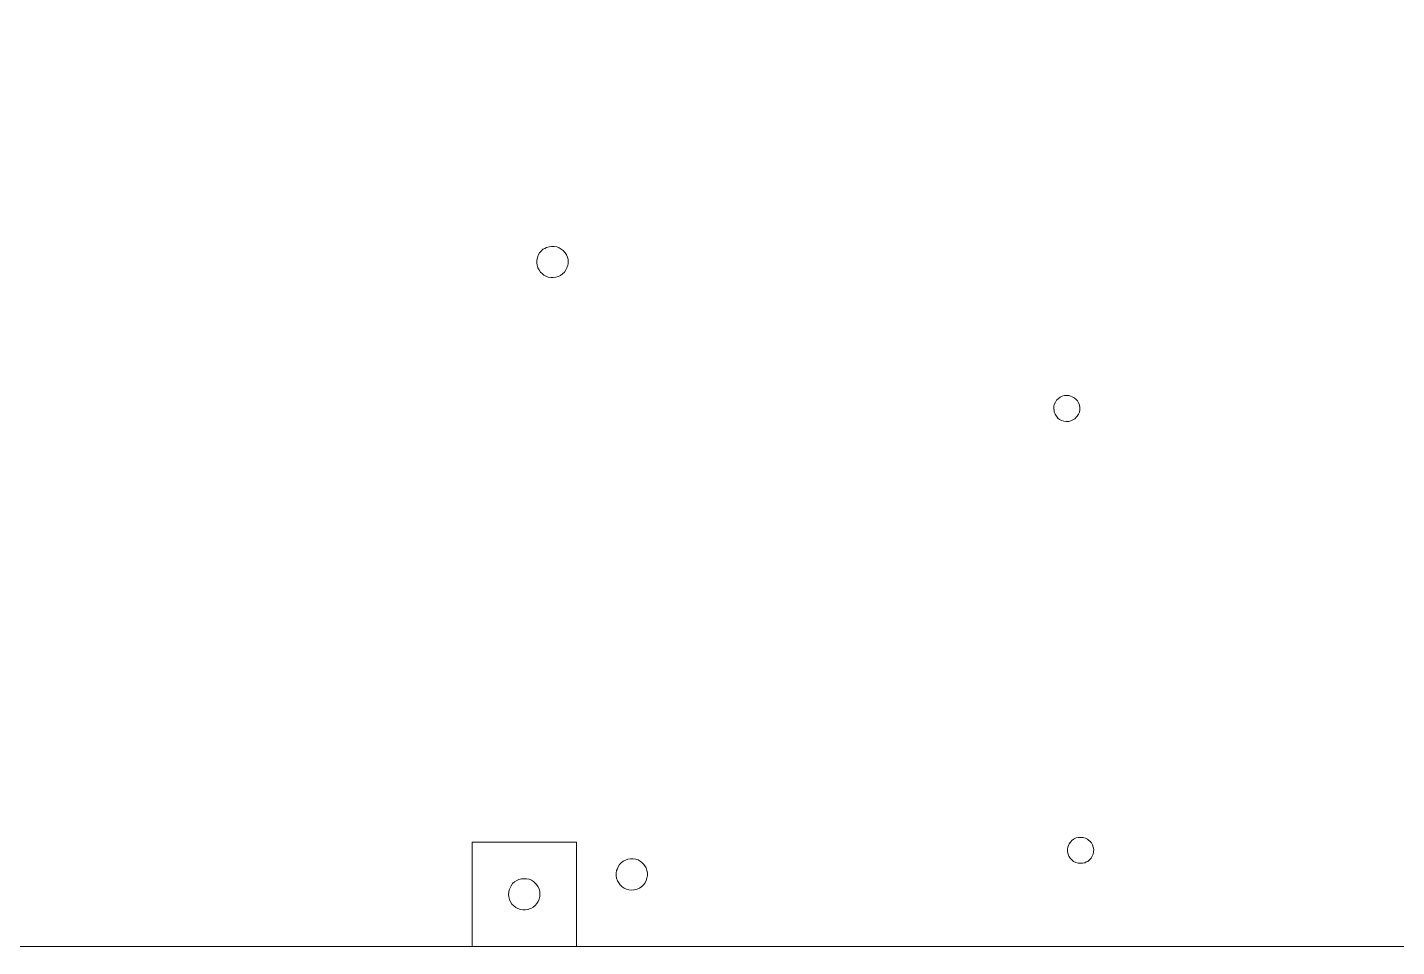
# Model space of a CAD drawing. Header units: millimetres. Extents: x -38 to 1265, y -860 to -429.
# Drawn here: x 167 to 298, y -747.5 to -659.5 of the extents above; entities that cross this region are included whole.
import ezdxf

# ---------------------------------------------------------------- set-up
doc = ezdxf.new("R2010")
doc.units = ezdxf.units.MM
doc.header["$MEASUREMENT"] = 0
doc.layers.add('layer 1', color=7, linetype='Continuous')

msp = doc.modelspace()

# ---------------------------------------------------------------- linework, layer by layer
at = {"layer": 'layer 1', "color": 250, "lineweight": 9}
for points, knots in [([(405.2625, -517.4875), (405.2625, -517.4875), (51.2625, -517.4875), (51.2625, -517.4875), (51.2625, -517.4875), (51.2625, -747.4875), (51.2625, -747.4875), (51.2625, -747.4875), (405.2625, -747.4875), (405.2625, -747.4875), (405.2625, -747.4875), (405.2625, -517.4875), (405.2625, -517.4875)], [0, 0, 0, 0, 0.25, 0.25, 0.25, 0.5, 0.5, 0.5, 0.75, 0.75, 0.75, 1, 1, 1, 1]), ([(218.7375, -681.9875), (218.7375, -681.9875), (218.7375, -681.7375), (218.7375, -681.7375), (218.7375, -681.7375), (218.6875, -681.5125), (218.6875, -681.5125), (218.6875, -681.5125), (218.5875, -681.2875), (218.5875, -681.2875), (218.5875, -681.2875), (218.4625, -681.0875), (218.4625, -681.0875), (218.4625, -681.0875), (218.2875, -680.8875), (218.2875, -680.8875), (218.2875, -680.8875), (218.0875, -680.7375), (218.0875, -680.7375), (218.0875, -680.7375), (217.8875, -680.6125), (217.8875, -680.6125), (217.8875, -680.6125), (217.6625, -680.5375), (217.6625, -680.5375), (217.6625, -680.5375), (217.4125, -680.4875), (217.4125, -680.4875), (217.4125, -680.4875), (217.1625, -680.4875), (217.1625, -680.4875), (217.1625, -680.4875), (216.9375, -680.5125), (216.9375, -680.5125), (216.9375, -680.5125), (216.6875, -680.5875), (216.6875, -680.5875), (216.6875, -680.5875), (216.5125, -680.6875), (216.5125, -680.6875), (216.5125, -680.6875), (216.3375, -680.7625), (216.3375, -680.7625), (216.3375, -680.7625), (216.1625, -680.9375), (216.1625, -680.9375), (216.1625, -680.9375), (216.0125, -681.1125), (216.0125, -681.1125), (216.0125, -681.1125), (215.8875, -681.3375), (215.8875, -681.3375), (215.8875, -681.3375), (215.8125, -681.5625), (215.8125, -681.5625), (215.8125, -681.5625), (215.7625, -681.8125), (215.7625, -681.8125), (215.7625, -681.8125), (215.7625, -682.0625), (215.7625, -682.0625), (215.7625, -682.0625), (215.7875, -682.2875), (215.7875, -682.2875), (215.7875, -682.2875), (215.8625, -682.5375), (215.8625, -682.5375), (215.8625, -682.5375), (215.9625, -682.7375), (215.9625, -682.7375), (215.9625, -682.7375), (216.1125, -682.9375), (216.1125, -682.9375), (216.1125, -682.9375), (216.2875, -683.1125), (216.2875, -683.1125), (216.2875, -683.1125), (216.4375, -683.2375), (216.4375, -683.2375), (216.4375, -683.2375), (216.6125, -683.3375), (216.6125, -683.3375), (216.6125, -683.3375), (216.8375, -683.4125), (216.8375, -683.4125), (216.8375, -683.4125), (217.0875, -683.4625), (217.0875, -683.4625), (217.0875, -683.4625), (217.3125, -683.4625), (217.3125, -683.4625), (217.3125, -683.4625), (217.5625, -683.4375), (217.5625, -683.4375), (217.5625, -683.4375), (217.8125, -683.3625), (217.8125, -683.3625), (217.8125, -683.3625), (218.0125, -683.2625), (218.0125, -683.2625), (218.0125, -683.2625), (218.2125, -683.1125), (218.2125, -683.1125), (218.2125, -683.1125), (218.3875, -682.9375), (218.3875, -682.9375), (218.3875, -682.9375), (218.5375, -682.7375), (218.5375, -682.7375), (218.5375, -682.7375), (218.6375, -682.5375), (218.6375, -682.5375), (218.6375, -682.5375), (218.7125, -682.2875), (218.7125, -682.2875), (218.7125, -682.2875), (218.7375, -682.1375), (218.7375, -682.1375), (218.7375, -682.1375), (218.7375, -682.0125), (218.7375, -682.0125), (218.7375, -682.0125), (218.7375, -681.9875), (218.7375, -681.9875)], [0, 0, 0, 0, 0.02439024, 0.02439024, 0.02439024, 0.04878049, 0.04878049, 0.04878049, 0.07317073, 0.07317073, 0.07317073, 0.09756098, 0.09756098, 0.09756098, 0.12195122, 0.12195122, 0.12195122, 0.14634146, 0.14634146, 0.14634146, 0.17073171, 0.17073171, 0.17073171, 0.19512195, 0.19512195, 0.19512195, 0.2195122, 0.2195122, 0.2195122, 0.24390244, 0.24390244, 0.24390244, 0.26829268, 0.26829268, 0.26829268, 0.29268293, 0.29268293, 0.29268293, 0.31707317, 0.31707317, 0.31707317, 0.34146341, 0.34146341, 0.34146341, 0.36585366, 0.36585366, 0.36585366, 0.3902439, 0.3902439, 0.3902439, 0.41463415, 0.41463415, 0.41463415, 0.43902439, 0.43902439, 0.43902439, 0.46341463, 0.46341463, 0.46341463, 0.48780488, 0.48780488, 0.48780488, 0.51219512, 0.51219512, 0.51219512, 0.53658537, 0.53658537, 0.53658537, 0.56097561, 0.56097561, 0.56097561, 0.58536585, 0.58536585, 0.58536585, 0.6097561, 0.6097561, 0.6097561, 0.63414634, 0.63414634, 0.63414634, 0.65853659, 0.65853659, 0.65853659, 0.68292683, 0.68292683, 0.68292683, 0.70731707, 0.70731707, 0.70731707, 0.73170732, 0.73170732, 0.73170732, 0.75609756, 0.75609756, 0.75609756, 0.7804878, 0.7804878, 0.7804878, 0.80487805, 0.80487805, 0.80487805, 0.82926829, 0.82926829, 0.82926829, 0.85365854, 0.85365854, 0.85365854, 0.87804878, 0.87804878, 0.87804878, 0.90243902, 0.90243902, 0.90243902, 0.92682927, 0.92682927, 0.92682927, 0.95121951, 0.95121951, 0.95121951, 0.97560976, 0.97560976, 0.97560976, 1, 1, 1, 1]), ([(267.2375, -696.9875), (267.2375, -696.9875), (267.0375, -697.0875), (267.0375, -697.0875), (267.0375, -697.0875), (266.8375, -697.1875), (266.8375, -697.1875), (266.8375, -697.1875), (266.6375, -697.2375), (266.6375, -697.2375), (266.6375, -697.2375), (266.4125, -697.2375), (266.4125, -697.2375), (266.4125, -697.2375), (266.1875, -697.2125), (266.1875, -697.2125), (266.1875, -697.2125), (265.9625, -697.1375), (265.9625, -697.1375), (265.9625, -697.1375), (265.7625, -697.0375), (265.7625, -697.0375), (265.7625, -697.0375), (265.5875, -696.9125), (265.5875, -696.9125), (265.5875, -696.9125), (265.4625, -696.7375), (265.4625, -696.7375), (265.4625, -696.7375), (265.3375, -696.5375), (265.3375, -696.5375), (265.3375, -696.5375), (265.2625, -696.3375), (265.2625, -696.3375), (265.2625, -696.3375), (265.2375, -696.1875), (265.2375, -696.1875), (265.2375, -696.1875), (265.2125, -696.0375), (265.2125, -696.0375), (265.2125, -696.0375), (265.2125, -695.8125), (265.2125, -695.8125), (265.2125, -695.8125), (265.2625, -695.6125), (265.2625, -695.6125), (265.2625, -695.6125), (265.3625, -695.3875), (265.3625, -695.3875), (265.3625, -695.3875), (265.4875, -695.2125), (265.4875, -695.2125), (265.4875, -695.2125), (265.6375, -695.0625), (265.6375, -695.0625), (265.6375, -695.0625), (265.8125, -694.9125), (265.8125, -694.9125), (265.8125, -694.9125), (266.0125, -694.8125), (266.0125, -694.8125), (266.0125, -694.8125), (266.2375, -694.7625), (266.2375, -694.7625), (266.2375, -694.7625), (266.4625, -694.7375), (266.4625, -694.7375), (266.4625, -694.7375), (266.6875, -694.7625), (266.6875, -694.7625), (266.6875, -694.7625), (266.8125, -694.8125), (266.8125, -694.8125), (266.8125, -694.8125), (266.9625, -694.8625), (266.9625, -694.8625), (266.9625, -694.8625), (267.1625, -694.9625), (267.1625, -694.9625), (267.1625, -694.9625), (267.3375, -695.1125), (267.3375, -695.1125), (267.3375, -695.1125), (267.4875, -695.2625), (267.4875, -695.2625), (267.4875, -695.2625), (267.5875, -695.4625), (267.5875, -695.4625), (267.5875, -695.4625), (267.6625, -695.6625), (267.6625, -695.6625), (267.6625, -695.6625), (267.7125, -695.8875), (267.7125, -695.8875), (267.7125, -695.8875), (267.7125, -696.1125), (267.7125, -696.1125), (267.7125, -696.1125), (267.6625, -696.3375), (267.6625, -696.3375), (267.6625, -696.3375), (267.5875, -696.5375), (267.5875, -696.5375), (267.5875, -696.5375), (267.4625, -696.7375), (267.4625, -696.7375), (267.4625, -696.7375), (267.3625, -696.8375), (267.3625, -696.8375), (267.3625, -696.8375), (267.2625, -696.9625), (267.2625, -696.9625), (267.2625, -696.9625), (267.2375, -696.9875), (267.2375, -696.9875)], [0, 0, 0, 0, 0.02631579, 0.02631579, 0.02631579, 0.05263158, 0.05263158, 0.05263158, 0.07894737, 0.07894737, 0.07894737, 0.10526316, 0.10526316, 0.10526316, 0.13157895, 0.13157895, 0.13157895, 0.15789474, 0.15789474, 0.15789474, 0.18421053, 0.18421053, 0.18421053, 0.21052632, 0.21052632, 0.21052632, 0.23684211, 0.23684211, 0.23684211, 0.26315789, 0.26315789, 0.26315789, 0.28947368, 0.28947368, 0.28947368, 0.31578947, 0.31578947, 0.31578947, 0.34210526, 0.34210526, 0.34210526, 0.36842105, 0.36842105, 0.36842105, 0.39473684, 0.39473684, 0.39473684, 0.42105263, 0.42105263, 0.42105263, 0.44736842, 0.44736842, 0.44736842, 0.47368421, 0.47368421, 0.47368421, 0.5, 0.5, 0.5, 0.52631579, 0.52631579, 0.52631579, 0.55263158, 0.55263158, 0.55263158, 0.57894737, 0.57894737, 0.57894737, 0.60526316, 0.60526316, 0.60526316, 0.63157895, 0.63157895, 0.63157895, 0.65789474, 0.65789474, 0.65789474, 0.68421053, 0.68421053, 0.68421053, 0.71052632, 0.71052632, 0.71052632, 0.73684211, 0.73684211, 0.73684211, 0.76315789, 0.76315789, 0.76315789, 0.78947368, 0.78947368, 0.78947368, 0.81578947, 0.81578947, 0.81578947, 0.84210526, 0.84210526, 0.84210526, 0.86842105, 0.86842105, 0.86842105, 0.89473684, 0.89473684, 0.89473684, 0.92105263, 0.92105263, 0.92105263, 0.94736842, 0.94736842, 0.94736842, 0.97368421, 0.97368421, 0.97368421, 1, 1, 1, 1]), ([(266.5375, -738.2125), (266.5375, -738.2125), (266.5375, -738.4125), (266.5375, -738.4125), (266.5375, -738.4125), (266.5875, -738.6375), (266.5875, -738.6375), (266.5875, -738.6375), (266.6625, -738.8375), (266.6625, -738.8375), (266.6625, -738.8375), (266.7875, -739.0375), (266.7875, -739.0375), (266.7875, -739.0375), (266.9375, -739.1875), (266.9375, -739.1875), (266.9375, -739.1875), (267.1125, -739.3375), (267.1125, -739.3375), (267.1125, -739.3375), (267.3125, -739.4375), (267.3125, -739.4375), (267.3125, -739.4375), (267.5375, -739.4875), (267.5375, -739.4875), (267.5375, -739.4875), (267.7625, -739.5125), (267.7625, -739.5125), (267.7625, -739.5125), (267.9625, -739.5125), (267.9625, -739.5125), (267.9625, -739.5125), (268.1875, -739.4625), (268.1875, -739.4625), (268.1875, -739.4625), (268.3125, -739.3875), (268.3125, -739.3875), (268.3125, -739.3875), (268.4625, -739.3375), (268.4625, -739.3375), (268.4625, -739.3375), (268.6375, -739.1875), (268.6375, -739.1875), (268.6375, -739.1875), (268.7875, -739.0125), (268.7875, -739.0125), (268.7875, -739.0125), (268.8875, -738.8375), (268.8875, -738.8375), (268.8875, -738.8375), (268.9875, -738.6375), (268.9875, -738.6375), (268.9875, -738.6375), (269.0125, -738.4125), (269.0125, -738.4125), (269.0125, -738.4125), (269.0375, -738.1875), (269.0375, -738.1875), (269.0375, -738.1875), (268.9875, -737.9625), (268.9875, -737.9625), (268.9875, -737.9625), (268.9125, -737.7625), (268.9125, -737.7625), (268.9125, -737.7625), (268.8125, -737.5625), (268.8125, -737.5625), (268.8125, -737.5625), (268.6625, -737.3875), (268.6625, -737.3875), (268.6625, -737.3875), (268.5375, -737.2875), (268.5375, -737.2875), (268.5375, -737.2875), (268.4375, -737.2125), (268.4375, -737.2125), (268.4375, -737.2125), (268.2375, -737.1125), (268.2375, -737.1125), (268.2375, -737.1125), (268.0125, -737.0375), (268.0125, -737.0375), (268.0125, -737.0375), (267.7875, -737.0375), (267.7875, -737.0375), (267.7875, -737.0375), (267.5625, -737.0375), (267.5625, -737.0375), (267.5625, -737.0375), (267.3625, -737.0875), (267.3625, -737.0875), (267.3625, -737.0875), (267.1625, -737.1875), (267.1625, -737.1875), (267.1625, -737.1875), (266.9625, -737.3125), (266.9625, -737.3125), (266.9625, -737.3125), (266.8125, -737.4875), (266.8125, -737.4875), (266.8125, -737.4875), (266.6875, -737.6625), (266.6875, -737.6625), (266.6875, -737.6625), (266.5875, -737.8625), (266.5875, -737.8625), (266.5875, -737.8625), (266.5625, -737.9625), (266.5625, -737.9625), (266.5625, -737.9625), (266.5625, -738.0375), (266.5625, -738.0375), (266.5625, -738.0375), (266.5375, -738.0875), (266.5375, -738.0875), (266.5375, -738.0875), (266.5375, -738.1125), (266.5375, -738.1125), (266.5375, -738.1125), (266.5375, -738.1625), (266.5375, -738.1625), (266.5375, -738.1625), (266.5375, -738.2125), (266.5375, -738.2125)], [0, 0, 0, 0, 0.02439024, 0.02439024, 0.02439024, 0.04878049, 0.04878049, 0.04878049, 0.07317073, 0.07317073, 0.07317073, 0.09756098, 0.09756098, 0.09756098, 0.12195122, 0.12195122, 0.12195122, 0.14634146, 0.14634146, 0.14634146, 0.17073171, 0.17073171, 0.17073171, 0.19512195, 0.19512195, 0.19512195, 0.2195122, 0.2195122, 0.2195122, 0.24390244, 0.24390244, 0.24390244, 0.26829268, 0.26829268, 0.26829268, 0.29268293, 0.29268293, 0.29268293, 0.31707317, 0.31707317, 0.31707317, 0.34146341, 0.34146341, 0.34146341, 0.36585366, 0.36585366, 0.36585366, 0.3902439, 0.3902439, 0.3902439, 0.41463415, 0.41463415, 0.41463415, 0.43902439, 0.43902439, 0.43902439, 0.46341463, 0.46341463, 0.46341463, 0.48780488, 0.48780488, 0.48780488, 0.51219512, 0.51219512, 0.51219512, 0.53658537, 0.53658537, 0.53658537, 0.56097561, 0.56097561, 0.56097561, 0.58536585, 0.58536585, 0.58536585, 0.6097561, 0.6097561, 0.6097561, 0.63414634, 0.63414634, 0.63414634, 0.65853659, 0.65853659, 0.65853659, 0.68292683, 0.68292683, 0.68292683, 0.70731707, 0.70731707, 0.70731707, 0.73170732, 0.73170732, 0.73170732, 0.75609756, 0.75609756, 0.75609756, 0.7804878, 0.7804878, 0.7804878, 0.80487805, 0.80487805, 0.80487805, 0.82926829, 0.82926829, 0.82926829, 0.85365854, 0.85365854, 0.85365854, 0.87804878, 0.87804878, 0.87804878, 0.90243902, 0.90243902, 0.90243902, 0.92682927, 0.92682927, 0.92682927, 0.95121951, 0.95121951, 0.95121951, 0.97560976, 0.97560976, 0.97560976, 1, 1, 1, 1]), ([(225.0375, -742.0625), (225.0375, -742.0625), (224.8125, -742.0875), (224.8125, -742.0875), (224.8125, -742.0875), (224.5625, -742.0625), (224.5625, -742.0625), (224.5625, -742.0625), (224.3375, -741.9875), (224.3375, -741.9875), (224.3375, -741.9875), (224.1125, -741.8875), (224.1125, -741.8875), (224.1125, -741.8875), (223.9125, -741.7625), (223.9125, -741.7625), (223.9125, -741.7625), (223.7375, -741.5875), (223.7375, -741.5875), (223.7375, -741.5875), (223.5875, -741.3875), (223.5875, -741.3875), (223.5875, -741.3875), (223.4625, -741.1875), (223.4625, -741.1875), (223.4625, -741.1875), (223.3875, -740.9375), (223.3875, -740.9375), (223.3875, -740.9375), (223.3375, -740.7125), (223.3375, -740.7125), (223.3375, -740.7125), (223.3375, -740.4625), (223.3375, -740.4625), (223.3375, -740.4625), (223.3875, -740.2125), (223.3875, -740.2125), (223.3875, -740.2125), (223.4625, -740.0375), (223.4625, -740.0375), (223.4625, -740.0375), (223.5375, -739.8375), (223.5375, -739.8375), (223.5375, -739.8375), (223.6625, -739.6375), (223.6625, -739.6375), (223.6625, -739.6375), (223.8375, -739.4625), (223.8375, -739.4625), (223.8375, -739.4625), (224.0125, -739.3125), (224.0125, -739.3125), (224.0125, -739.3125), (224.2375, -739.2125), (224.2375, -739.2125), (224.2375, -739.2125), (224.4625, -739.1125), (224.4625, -739.1125), (224.4625, -739.1125), (224.7125, -739.0875), (224.7125, -739.0875), (224.7125, -739.0875), (224.9625, -739.0875), (224.9625, -739.0875), (224.9625, -739.0875), (225.1875, -739.1125), (225.1875, -739.1125), (225.1875, -739.1125), (225.4375, -739.1875), (225.4375, -739.1875), (225.4375, -739.1875), (225.6375, -739.3125), (225.6375, -739.3125), (225.6375, -739.3125), (225.8375, -739.4625), (225.8375, -739.4625), (225.8375, -739.4625), (225.9625, -739.6125), (225.9625, -739.6125), (225.9625, -739.6125), (226.0875, -739.7625), (226.0875, -739.7625), (226.0875, -739.7625), (226.2125, -739.9625), (226.2125, -739.9625), (226.2125, -739.9625), (226.2875, -740.2125), (226.2875, -740.2125), (226.2875, -740.2125), (226.3375, -740.4375), (226.3375, -740.4375), (226.3375, -740.4375), (226.3375, -740.6875), (226.3375, -740.6875), (226.3375, -740.6875), (226.2875, -740.9375), (226.2875, -740.9375), (226.2875, -740.9375), (226.2125, -741.1625), (226.2125, -741.1625), (226.2125, -741.1625), (226.1125, -741.3875), (226.1125, -741.3875), (226.1125, -741.3875), (225.9625, -741.5625), (225.9625, -741.5625), (225.9625, -741.5625), (225.7875, -741.7375), (225.7875, -741.7375), (225.7875, -741.7375), (225.5875, -741.8875), (225.5875, -741.8875), (225.5875, -741.8875), (225.3625, -741.9875), (225.3625, -741.9875), (225.3625, -741.9875), (225.2125, -742.0125), (225.2125, -742.0125), (225.2125, -742.0125), (225.0625, -742.0625), (225.0625, -742.0625), (225.0625, -742.0625), (225.0375, -742.0625), (225.0375, -742.0625)], [0, 0, 0, 0, 0.02439024, 0.02439024, 0.02439024, 0.04878049, 0.04878049, 0.04878049, 0.07317073, 0.07317073, 0.07317073, 0.09756098, 0.09756098, 0.09756098, 0.12195122, 0.12195122, 0.12195122, 0.14634146, 0.14634146, 0.14634146, 0.17073171, 0.17073171, 0.17073171, 0.19512195, 0.19512195, 0.19512195, 0.2195122, 0.2195122, 0.2195122, 0.24390244, 0.24390244, 0.24390244, 0.26829268, 0.26829268, 0.26829268, 0.29268293, 0.29268293, 0.29268293, 0.31707317, 0.31707317, 0.31707317, 0.34146341, 0.34146341, 0.34146341, 0.36585366, 0.36585366, 0.36585366, 0.3902439, 0.3902439, 0.3902439, 0.41463415, 0.41463415, 0.41463415, 0.43902439, 0.43902439, 0.43902439, 0.46341463, 0.46341463, 0.46341463, 0.48780488, 0.48780488, 0.48780488, 0.51219512, 0.51219512, 0.51219512, 0.53658537, 0.53658537, 0.53658537, 0.56097561, 0.56097561, 0.56097561, 0.58536585, 0.58536585, 0.58536585, 0.6097561, 0.6097561, 0.6097561, 0.63414634, 0.63414634, 0.63414634, 0.65853659, 0.65853659, 0.65853659, 0.68292683, 0.68292683, 0.68292683, 0.70731707, 0.70731707, 0.70731707, 0.73170732, 0.73170732, 0.73170732, 0.75609756, 0.75609756, 0.75609756, 0.7804878, 0.7804878, 0.7804878, 0.80487805, 0.80487805, 0.80487805, 0.82926829, 0.82926829, 0.82926829, 0.85365854, 0.85365854, 0.85365854, 0.87804878, 0.87804878, 0.87804878, 0.90243902, 0.90243902, 0.90243902, 0.92682927, 0.92682927, 0.92682927, 0.95121951, 0.95121951, 0.95121951, 0.97560976, 0.97560976, 0.97560976, 1, 1, 1, 1]), ([(214.8875, -743.9375), (214.8875, -743.9375), (214.6625, -743.9625), (214.6625, -743.9625), (214.6625, -743.9625), (214.4125, -743.9625), (214.4125, -743.9625), (214.4125, -743.9625), (214.1875, -743.9375), (214.1875, -743.9375), (214.1875, -743.9375), (213.9375, -743.8375), (213.9375, -743.8375), (213.9375, -743.8375), (213.7375, -743.7375), (213.7375, -743.7375), (213.7375, -743.7375), (213.5375, -743.5875), (213.5375, -743.5875), (213.5375, -743.5875), (213.3625, -743.4125), (213.3625, -743.4125), (213.3625, -743.4125), (213.2375, -743.1875), (213.2375, -743.1875), (213.2375, -743.1875), (213.1375, -742.9875), (213.1375, -742.9875), (213.1375, -742.9875), (213.0625, -742.7375), (213.0625, -742.7375), (213.0625, -742.7375), (213.0375, -742.4875), (213.0375, -742.4875), (213.0375, -742.4875), (213.0625, -742.2625), (213.0625, -742.2625), (213.0625, -742.2625), (213.1125, -742.0625), (213.1125, -742.0625), (213.1125, -742.0625), (213.1875, -741.8625), (213.1875, -741.8625), (213.1875, -741.8625), (213.2875, -741.6625), (213.2875, -741.6625), (213.2875, -741.6625), (213.4375, -741.4625), (213.4375, -741.4625), (213.4375, -741.4625), (213.6125, -741.2875), (213.6125, -741.2875), (213.6125, -741.2875), (213.8375, -741.1625), (213.8375, -741.1625), (213.8375, -741.1625), (214.0375, -741.0625), (214.0375, -741.0625), (214.0375, -741.0625), (214.2875, -740.9875), (214.2875, -740.9875), (214.2875, -740.9875), (214.5375, -740.9875), (214.5375, -740.9875), (214.5375, -740.9875), (214.7625, -740.9875), (214.7625, -740.9875), (214.7625, -740.9875), (215.0125, -741.0375), (215.0125, -741.0375), (215.0125, -741.0375), (215.2375, -741.1375), (215.2375, -741.1375), (215.2375, -741.1375), (215.4375, -741.2625), (215.4375, -741.2625), (215.4375, -741.2625), (215.5875, -741.4125), (215.5875, -741.4125), (215.5875, -741.4125), (215.7375, -741.5375), (215.7375, -741.5375), (215.7375, -741.5375), (215.8625, -741.7375), (215.8625, -741.7375), (215.8625, -741.7375), (215.9625, -741.9625), (215.9625, -741.9625), (215.9625, -741.9625), (216.0375, -742.2125), (216.0375, -742.2125), (216.0375, -742.2125), (216.0375, -742.4625), (216.0375, -742.4625), (216.0375, -742.4625), (216.0375, -742.6875), (216.0375, -742.6875), (216.0375, -742.6875), (215.9875, -742.9375), (215.9875, -742.9375), (215.9875, -742.9375), (215.8875, -743.1625), (215.8875, -743.1625), (215.8875, -743.1625), (215.7625, -743.3625), (215.7625, -743.3625), (215.7625, -743.3625), (215.5875, -743.5625), (215.5875, -743.5625), (215.5875, -743.5625), (215.4125, -743.7125), (215.4125, -743.7125), (215.4125, -743.7125), (215.1875, -743.8375), (215.1875, -743.8375), (215.1875, -743.8375), (215.0625, -743.8875), (215.0625, -743.8875), (215.0625, -743.8875), (214.9125, -743.9375), (214.9125, -743.9375), (214.9125, -743.9375), (214.8875, -743.9375), (214.8875, -743.9375)], [0, 0, 0, 0, 0.02439024, 0.02439024, 0.02439024, 0.04878049, 0.04878049, 0.04878049, 0.07317073, 0.07317073, 0.07317073, 0.09756098, 0.09756098, 0.09756098, 0.12195122, 0.12195122, 0.12195122, 0.14634146, 0.14634146, 0.14634146, 0.17073171, 0.17073171, 0.17073171, 0.19512195, 0.19512195, 0.19512195, 0.2195122, 0.2195122, 0.2195122, 0.24390244, 0.24390244, 0.24390244, 0.26829268, 0.26829268, 0.26829268, 0.29268293, 0.29268293, 0.29268293, 0.31707317, 0.31707317, 0.31707317, 0.34146341, 0.34146341, 0.34146341, 0.36585366, 0.36585366, 0.36585366, 0.3902439, 0.3902439, 0.3902439, 0.41463415, 0.41463415, 0.41463415, 0.43902439, 0.43902439, 0.43902439, 0.46341463, 0.46341463, 0.46341463, 0.48780488, 0.48780488, 0.48780488, 0.51219512, 0.51219512, 0.51219512, 0.53658537, 0.53658537, 0.53658537, 0.56097561, 0.56097561, 0.56097561, 0.58536585, 0.58536585, 0.58536585, 0.6097561, 0.6097561, 0.6097561, 0.63414634, 0.63414634, 0.63414634, 0.65853659, 0.65853659, 0.65853659, 0.68292683, 0.68292683, 0.68292683, 0.70731707, 0.70731707, 0.70731707, 0.73170732, 0.73170732, 0.73170732, 0.75609756, 0.75609756, 0.75609756, 0.7804878, 0.7804878, 0.7804878, 0.80487805, 0.80487805, 0.80487805, 0.82926829, 0.82926829, 0.82926829, 0.85365854, 0.85365854, 0.85365854, 0.87804878, 0.87804878, 0.87804878, 0.90243902, 0.90243902, 0.90243902, 0.92682927, 0.92682927, 0.92682927, 0.95121951, 0.95121951, 0.95121951, 0.97560976, 0.97560976, 0.97560976, 1, 1, 1, 1])]:
    msp.add_open_spline(points, degree=3, knots=knots, dxfattribs=at)
at = {"layer": 'layer 1', "color": 230, "lineweight": 9}
msp.add_open_spline([(219.5625, -747.4875), (219.5625, -747.4875), (219.5625, -737.4875), (219.5625, -737.4875), (219.5625, -737.4875), (209.5625, -737.4875), (209.5625, -737.4875), (209.5625, -737.4875), (209.5625, -747.4875), (209.5625, -747.4875), (209.5625, -747.4875), (219.5625, -747.4875), (219.5625, -747.4875)], degree=3, knots=[0, 0, 0, 0, 0.25, 0.25, 0.25, 0.5, 0.5, 0.5, 0.75, 0.75, 0.75, 1, 1, 1, 1], dxfattribs=at)

doc.saveas('drawing.dxf')
